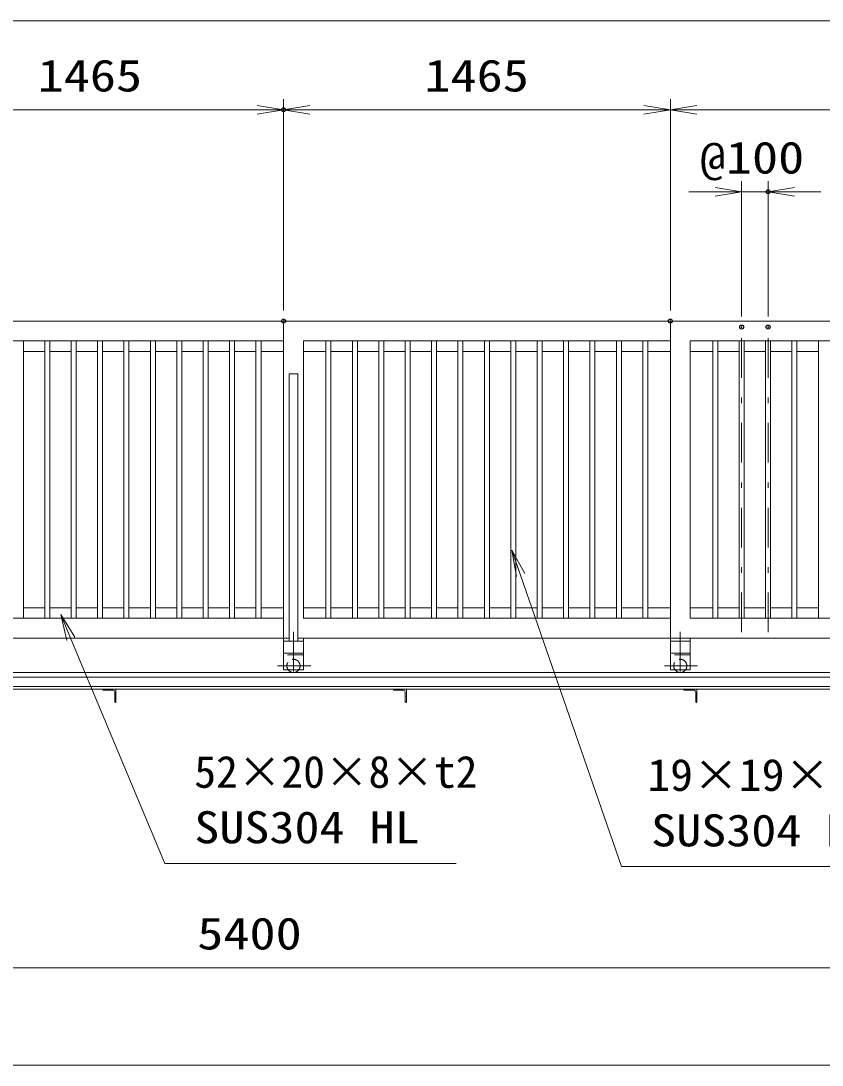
# Model space of a CAD drawing. Units: millimetres at full size. Extents: x -11880 to 11880, y -8400 to 8400.
# Drawn here: x 3091 to 6126, y 795 to 4748 of the extents above; entities that cross this region are included whole.
import ezdxf
from ezdxf.enums import TextEntityAlignment as Align

# ---------------------------------------------------------------- set-up
doc = ezdxf.new("R2010")
doc.units = ezdxf.units.MM
doc.header["$LTSCALE"] = 30
doc.header["$PDMODE"] = 32
doc.header["$PDSIZE"] = 15
doc.linetypes.add('USER1', pattern=[10.7, 5, -2.5, 0.7, -2.5])
doc.linetypes.add('USER2', pattern=[2.7, 2, -0.7])
for name, color, linetype, lineweight in [('0-1_軸線', 6, 'USER1', 18), ('0-2_01', 4, 'Continuous', 18), ('0-3_外形線', 7, 'Continuous', 18), ('0-4_隠れ線', 4, 'USER2', 18), ('0-5_0', 7, 'Continuous', 18), ('0-9_寸法線', 3, 'Continuous', 18)]:
    doc.layers.add(name, color=color, linetype=linetype, lineweight=lineweight)
doc.layers.add('0-A_DEFPOINTS', color=7, linetype='Continuous')
doc.styles.add('ＭＳ ゴシック', font='')
doc.styles.get('ＭＳ ゴシック').set_extended_font_data('MS Gothic')

# ---------------------------------------------------------------- blocks, each defined once
blk = doc.blocks.new('_OPEN')
at = {"layer": '0-5_0'}
blk.add_line((0, 0), (-30, 0), dxfattribs=at)
blk.add_lwpolyline([(-30, 5), (0, 0), (-30, -5)], dxfattribs=at)
blk = doc.blocks.new('S162')
at = {"layer": '0-9_寸法線'}
for points in [[(15840162.4, -15406702.5), (15810980.8, -15406702.5), (15799490.2, -15373614.5), (15798506, -15370780.6)], [(15799962.5, -15373450.5), (15798506, -15370780.6), (15799017.9, -15373778.6)]]:
    blk.add_lwpolyline(points, dxfattribs=at)
at = {"layer": '0-9_寸法線', "color": 254, "style": 'ＭＳ ゴシック'}
for s, width, p in [('19×19×1.5t', 1.05, (15813896.8, -15399211.9)), ('SUS304 HL', 1.15, (15814328.8, -15405511.9))]:
    blk.add_text(s, height=3637, dxfattribs=dict(at, width=width)).set_placement(p, align=Align.BOTTOM_LEFT)
blk = doc.blocks.new('S166')
at = {"layer": '0-9_寸法線'}
for points in [[(15792175, -15406352.8), (15759076.6, -15406352.8), (15748400, -15380869.9), (15747240.8, -15378102.9)], [(15748861.2, -15380676.7), (15747240.8, -15378102.9), (15747938.9, -15381063.1)]]:
    blk.add_lwpolyline(points, dxfattribs=at)
at = {"layer": '0-9_寸法線', "color": 254, "style": 'ＭＳ ゴシック'}
blk.add_text('52×20×8×t2', height=3637, dxfattribs=at).set_placement((15762424.6, -15398862.2), align=Align.BOTTOM_LEFT)
at = {"layer": '0-9_寸法線', "color": 254, "style": 'ＭＳ ゴシック', "width": 1.15}
blk.add_text('SUS304 HL', height=3637, dxfattribs=at).set_placement((15762424.6, -15405162.2), align=Align.BOTTOM_LEFT)

msp = doc.modelspace()

# ---------------------------------------------------------------- linework, layer by layer
at = {"layer": '0-1_軸線'}
for p, q in [((5821.41, 2434.01), (5821.41, 3589.01)), ((5921.41, 2434.01), (5921.41, 3589.01)), ((4123.91, 2435.83), (4123.91, 2248.72)), ((5588.91, 2435.83), (5588.91, 2248.72)), ((4189.01, 2306.51), (4063.68, 2306.51)), ((5654.01, 2306.51), (5528.68, 2306.51))]:
    msp.add_line(p, q, dxfattribs=at)
at = {"layer": '0-2_01', "color": 7}
for p, q in [((4086.41, 2411.51), (4107.91, 2411.51)), ((4086.41, 2411.51), (4086.41, 2291.51)), ((4161.41, 2411.51), (4161.41, 2291.51)), ((5551.41, 2411.51), (5551.41, 2291.51)), ((5626.41, 2411.51), (5551.41, 2411.51)), ((5626.41, 2411.51), (5626.41, 2291.51)), ((4161.41, 2399.51), (4086.41, 2399.51)), ((5626.41, 2399.51), (5551.41, 2399.51)), ((4161.41, 2354.51), (4086.41, 2354.51)), ((5626.41, 2354.51), (5551.41, 2354.51)), ((4161.41, 2291.51), (4086.41, 2291.51)), ((5626.41, 2291.51), (5551.41, 2291.51))]:
    msp.add_line(p, q, dxfattribs=at)
for centre in [(4123.91, 2306.51), (5588.91, 2306.51)]:
    msp.add_arc(centre, 25, 216.8699, 323.1301, dxfattribs=at)
at = {"layer": '0-3_外形線'}
for p, q in [((1256.41, 3611.51), (4086.41, 3611.51)), ((4086.41, 3611.51), (5551.41, 3611.51)), ((4086.41, 2411.51), (4086.41, 3611.51)), ((5551.41, 3611.51), (7291.41, 3611.51)), ((5551.41, 2411.51), (5551.41, 3611.51)), ((2696.41, 3536.51), (4086.41, 3536.51)), ((3100.91, 2486.51), (3100.91, 3536.51)), ((3181.91, 2486.51), (3181.91, 3536.51)), ((3200.91, 2486.51), (3200.91, 3536.51)), ((3281.91, 2486.51), (3281.91, 3536.51)), ((3300.91, 2486.51), (3300.91, 3536.51)), ((3381.91, 2486.51), (3381.91, 3536.51)), ((3400.91, 2486.51), (3400.91, 3536.51)), ((3481.91, 2486.51), (3481.91, 3536.51)), ((3500.91, 2486.51), (3500.91, 3536.51)), ((3581.91, 2486.51), (3581.91, 3536.51)), ((3600.91, 2486.51), (3600.91, 3536.51)), ((3681.91, 2486.51), (3681.91, 3536.51)), ((3700.91, 2486.51), (3700.91, 3536.51)), ((3781.91, 2486.51), (3781.91, 3536.51)), ((3800.91, 2486.51), (3800.91, 3536.51)), ((3881.91, 2486.51), (3881.91, 3536.51)), ((3900.91, 2486.51), (3900.91, 3536.51)), ((3981.91, 2486.51), (3981.91, 3536.51)), ((4000.91, 2486.51), (4000.91, 3536.51)), ((4161.41, 3536.51), (5551.41, 3536.51)), ((4161.41, 2486.51), (4161.41, 3536.51)), ((4246.91, 2486.51), (4246.91, 3536.51)), ((4265.91, 2486.51), (4265.91, 3536.51)), ((4346.91, 2486.51), (4346.91, 3536.51)), ((4365.91, 2486.51), (4365.91, 3536.51)), ((4446.91, 2486.51), (4446.91, 3536.51)), ((4465.91, 2486.51), (4465.91, 3536.51)), ((4546.91, 2486.51), (4546.91, 3536.51)), ((4565.91, 2486.51), (4565.91, 3536.51)), ((4646.91, 2486.51), (4646.91, 3536.51)), ((4665.91, 2486.51), (4665.91, 3536.51)), ((4746.91, 2486.51), (4746.91, 3536.51)), ((4765.91, 2486.51), (4765.91, 3536.51)), ((4846.91, 2486.51), (4846.91, 3536.51)), ((4865.91, 2486.51), (4865.91, 3536.51)), ((4946.91, 2486.51), (4946.91, 3536.51)), ((4965.91, 2486.51), (4965.91, 3536.51)), ((5046.91, 2486.51), (5046.91, 3536.51)), ((5065.91, 2486.51), (5065.91, 3536.51)), ((5146.91, 2486.51), (5146.91, 3536.51)), ((5165.91, 2486.51), (5165.91, 3536.51)), ((5246.91, 2486.51), (5246.91, 3536.51)), ((5265.91, 2486.51), (5265.91, 3536.51)), ((5346.91, 2486.51), (5346.91, 3536.51)), ((5365.91, 2486.51), (5365.91, 3536.51)), ((5446.91, 2486.51), (5446.91, 3536.51)), ((5465.91, 2486.51), (5465.91, 3536.51)), ((5711.91, 2486.51), (5711.91, 3536.51)), ((5730.91, 2486.51), (5730.91, 3536.51)), ((5811.91, 2486.51), (5811.91, 3536.51)), ((5830.91, 2486.51), (5830.91, 3536.51)), ((5911.91, 2486.51), (5911.91, 3536.51)), ((5930.91, 2486.51), (5930.91, 3536.51)), ((6011.91, 2486.51), (6011.91, 3536.51)), ((6030.91, 2486.51), (6030.91, 3536.51)), ((6111.91, 2486.51), (6111.91, 3536.51)), ((3181.91, 3496.51), (3100.91, 3496.51)), ((3281.91, 3496.51), (3200.91, 3496.51)), ((3381.91, 3496.51), (3300.91, 3496.51)), ((3481.91, 3496.51), (3400.91, 3496.51)), ((3581.91, 3496.51), (3500.91, 3496.51)), ((3681.91, 3496.51), (3600.91, 3496.51)), ((3781.91, 3496.51), (3700.91, 3496.51)), ((3881.91, 3496.51), (3800.91, 3496.51)), ((3981.91, 3496.51), (3900.91, 3496.51)), ((4086.41, 3496.51), (4000.91, 3496.51)), ((4161.41, 3496.51), (4246.91, 3496.51)), ((4346.91, 3496.51), (4265.91, 3496.51)), ((4446.91, 3496.51), (4365.91, 3496.51)), ((4546.91, 3496.51), (4465.91, 3496.51)), ((4646.91, 3496.51), (4565.91, 3496.51)), ((4746.91, 3496.51), (4665.91, 3496.51)), ((4846.91, 3496.51), (4765.91, 3496.51)), ((4946.91, 3496.51), (4865.91, 3496.51)), ((5046.91, 3496.51), (4965.91, 3496.51)), ((5146.91, 3496.51), (5065.91, 3496.51)), ((5246.91, 3496.51), (5165.91, 3496.51)), ((5346.91, 3496.51), (5265.91, 3496.51)), ((5446.91, 3496.51), (5365.91, 3496.51)), ((5551.41, 3496.51), (5465.91, 3496.51)), ((5711.91, 3496.51), (5626.41, 3496.51)), ((5811.91, 3496.51), (5730.91, 3496.51)), ((5911.91, 3496.51), (5830.91, 3496.51)), ((6011.91, 3496.51), (5930.91, 3496.51)), ((6111.91, 3496.51), (6030.91, 3496.51)), ((4139.91, 3411.51), (4107.91, 3411.51)), ((4107.91, 3411.51), (4107.91, 2399.51)), ((4139.91, 3411.51), (4139.91, 2399.51)), ((3100.91, 2526.51), (3181.91, 2526.51)), ((3200.91, 2526.51), (3281.91, 2526.51)), ((3300.91, 2526.51), (3381.91, 2526.51)), ((3400.91, 2526.51), (3481.91, 2526.51)), ((3500.91, 2526.51), (3581.91, 2526.51)), ((3600.91, 2526.51), (3681.91, 2526.51)), ((3700.91, 2526.51), (3781.91, 2526.51)), ((3800.91, 2526.51), (3881.91, 2526.51)), ((3900.91, 2526.51), (3981.91, 2526.51)), ((4000.91, 2526.51), (4086.41, 2526.51)), ((4161.41, 2526.51), (4246.91, 2526.51)), ((4265.91, 2526.51), (4346.91, 2526.51)), ((4365.91, 2526.51), (4446.91, 2526.51)), ((4465.91, 2526.51), (4546.91, 2526.51)), ((4565.91, 2526.51), (4646.91, 2526.51)), ((4665.91, 2526.51), (4746.91, 2526.51)), ((4765.91, 2526.51), (4846.91, 2526.51)), ((4865.91, 2526.51), (4946.91, 2526.51)), ((4965.91, 2526.51), (5046.91, 2526.51)), ((5065.91, 2526.51), (5146.91, 2526.51)), ((5165.91, 2526.51), (5246.91, 2526.51)), ((5265.91, 2526.51), (5346.91, 2526.51)), ((5365.91, 2526.51), (5446.91, 2526.51)), ((5465.91, 2526.51), (5551.41, 2526.51)), ((5626.41, 2526.51), (5711.91, 2526.51)), ((5730.91, 2526.51), (5811.91, 2526.51)), ((5830.91, 2526.51), (5911.91, 2526.51)), ((5930.91, 2526.51), (6011.91, 2526.51)), ((6030.91, 2526.51), (6111.91, 2526.51)), ((2696.41, 2486.51), (4086.41, 2486.51)), ((4161.41, 2486.51), (5551.41, 2486.51)), ((2674.91, 2411.51), (4086.41, 2411.51)), ((4139.91, 2411.51), (5551.41, 2411.51)), ((5626.41, 2411.51), (7291.41, 2411.51)), ((1251.41, 2281.51), (9459.41, 2281.51)), ((1251.41, 2264.01), (9459.41, 2264.01)), ((1251.41, 2228.31), (9459.41, 2228.31)), ((1251.41, 2218.01), (9459.41, 2218.01)), ((3401.41, 2217.01), (3401.41, 2218.01)), ((3440.91, 2214.01), (3404.41, 2214.01)), ((3451.41, 2218.01), (3451.41, 2168.01)), ((4501.41, 2217.01), (4501.41, 2218.01)), ((4540.91, 2214.01), (4504.41, 2214.01)), ((4551.41, 2218.01), (4551.41, 2168.01)), ((5601.41, 2217.01), (5601.41, 2218.01)), ((5640.91, 2214.01), (5604.41, 2214.01)), ((5651.41, 2218.01), (5651.41, 2168.01)), ((3447.41, 2171.01), (3447.41, 2207.51)), ((4547.41, 2171.01), (4547.41, 2207.51)), ((5647.41, 2171.01), (5647.41, 2207.51)), ((3451.41, 2168.01), (3450.41, 2168.01)), ((4551.41, 2168.01), (4550.41, 2168.01)), ((5651.41, 2168.01), (5650.41, 2168.01))]:
    msp.add_line(p, q, dxfattribs=at)
msp.add_lwpolyline([(7216.41, 2486.51), (5626.41, 2486.51), (5626.41, 3536.51), (7216.41, 3536.51)], close=True, dxfattribs=at)
for centre, radius, start, end in [((3404.41, 2217.01), 3, 180, 270), ((3440.91, 2207.51), 6.5, 0, 90), ((4504.41, 2217.01), 3, 180, 270), ((4540.91, 2207.51), 6.5, 0, 90), ((5604.41, 2217.01), 3, 180, 270), ((5640.91, 2207.51), 6.5, 0, 90), ((3450.41, 2171.01), 3, 180, 270), ((4550.41, 2171.01), 3, 180, 270), ((5650.41, 2171.01), 3, 180, 270)]:
    msp.add_arc(centre, radius, start, end, dxfattribs=at)
at = {"layer": '0-4_隠れ線'}
for p, q in [((4161.41, 2348.51), (4086.41, 2348.51)), ((5626.41, 2348.51), (5551.41, 2348.51))]:
    msp.add_line(p, q, dxfattribs=at)
for centre in [(4123.91, 2306.51), (5588.91, 2306.51)]:
    msp.add_arc(centre, 25, 323.1301, 216.8699, dxfattribs=at)
at = {"layer": '0-9_寸法線'}
for p, q in [((1256.41, 4747.84), (7291.41, 4747.84)), ((4086.41, 3651.51), (4086.41, 4451.51)), ((4086.41, 3651.51), (4086.41, 4451.51)), ((5551.41, 3651.51), (5551.41, 4451.51)), ((5551.41, 3651.51), (5551.41, 4451.51)), ((4086.41, 4411.51), (2621.41, 4411.51)), ((5551.41, 4411.51), (4086.41, 4411.51)), ((5551.41, 4411.51), (7291.41, 4411.51)), ((5821.41, 3629.01), (5821.41, 4140.88)), ((5921.41, 3629.01), (5921.41, 4140.88)), ((5721.41, 4100.88), (5621.41, 4100.88)), ((5821.41, 4100.88), (5921.41, 4100.88)), ((6021.41, 4100.88), (6121.41, 4100.88)), ((1251.41, 1164.01), (6651.41, 1164.01)), ((-6968.59, 795.42), (9471.41, 795.42))]:
    msp.add_line(p, q, dxfattribs=at)
at = {"layer": '0-A_DEFPOINTS'}
for p in [(4086.41, 4411.51), (5921.41, 4100.88), (4086.41, 3611.51), (5551.41, 3611.51), (5821.41, 3589.01), (5921.41, 3589.01)]:
    msp.add_point(p, dxfattribs=at)

# ---------------------------------------------------------------- block references
at = {"layer": '0-9_寸法線'}
for name, p, xscale, yscale in [('_OPEN', (4086.41, 4411.51), 3.333333, 3.333333), ('_OPEN', (5551.41, 4411.51), 3.333333, 3.333333), ('_OPEN', (5821.41, 4100.88), 3.333333, 3.333333), ('S162', (-521665.77, 515104.06), 0.03333333, 0.03333333), ('S166', (-521665.77, 515104.06), 0.03333333, 0.03333333)]:
    msp.add_blockref(name, p, dxfattribs=dict(at, xscale=xscale, yscale=yscale))
at = {"layer": '0-9_寸法線', "xscale": 3.333333, "yscale": 3.333333, "rotation": 180}
for p in [(4086.41, 4411.51), (5551.41, 4411.51), (5921.41, 4100.88)]:
    msp.add_blockref('_OPEN', p, dxfattribs=at)

# ---------------------------------------------------------------- texts
at = {"layer": '0-9_寸法線', "color": 254, "style": 'ＭＳ ゴシック', "width": 1.2}
for s, p in [('1465', (3154.71, 4444.19)), ('1465', (4619.71, 4444.19)), ('@100', (5662.61, 4133.57)), ('5400', (3759.41, 1196.7))]:
    msp.add_text(s, height=121.2, dxfattribs=at).set_placement(p, align=Align.BOTTOM_LEFT)

doc.saveas('drawing.dxf')
